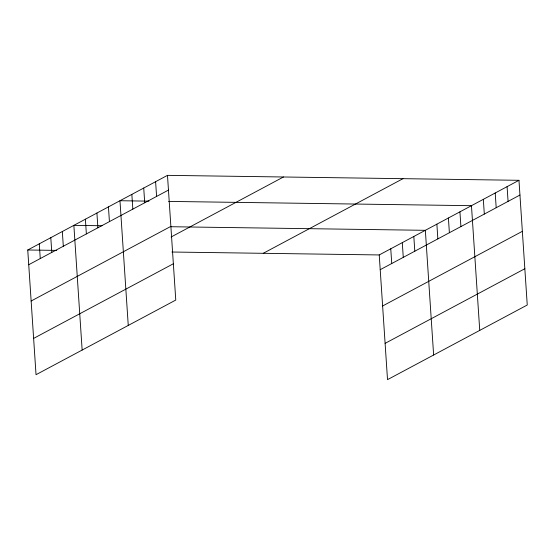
<?xml version="1.0" encoding="UTF-8"?>
<svg xmlns="http://www.w3.org/2000/svg" width="555" height="555" viewBox="0 0 555 555"><rect width="100%" height="100%" fill="white"/><g stroke="black" fill="none" stroke-linecap="round" stroke-linejoin="round"><path stroke-width="0.83" d="M167.485 175.352L175.769 300.054L36.033 374.694L27.75 249.986L167.485 175.352L518.967 180.306L527.25 305.014L387.515 379.648L379.231 254.946L518.967 180.306M28.728 264.721L168.463 190.088M31.142 301.011L170.871 226.378M171.12 236.999L283.473 176.983M33.619 338.404L173.354 263.764M263.243 253.309L402.979 178.668M380.217 269.681L519.945 195.041M382.624 305.971L522.359 231.331M385.108 343.358L524.843 268.724M148.969 201.139L119.97 200.73L128.254 325.431M168.588 201.409L471.459 205.683L479.742 330.392M102.009 225.753L73.864 225.358L82.147 350.059M171.086 226.731L425.345 230.318L433.628 355.02M27.75 249.986L56.749 250.395M171.911 252.019L379.231 254.946M507.09 186.653L508.068 201.389M495.213 192.994L496.191 207.73M483.336 199.342L484.314 214.077M459.928 211.844L460.907 226.579M448.405 217.997L449.383 232.739M436.875 224.158L437.853 238.893M413.822 236.472L414.8 251.207M402.292 242.632L403.27 257.367M390.762 248.786L391.74 263.528M155.608 181.693L156.586 196.428M143.731 188.041L144.709 202.776M131.847 194.382L132.832 209.117M108.447 206.883L109.425 221.618M96.917 213.044L97.895 227.779M85.387 219.197L86.365 233.932M62.333 231.518L63.312 246.253M50.803 237.672L51.782 252.407M39.28 243.832L40.258 258.568"/></g></svg>
